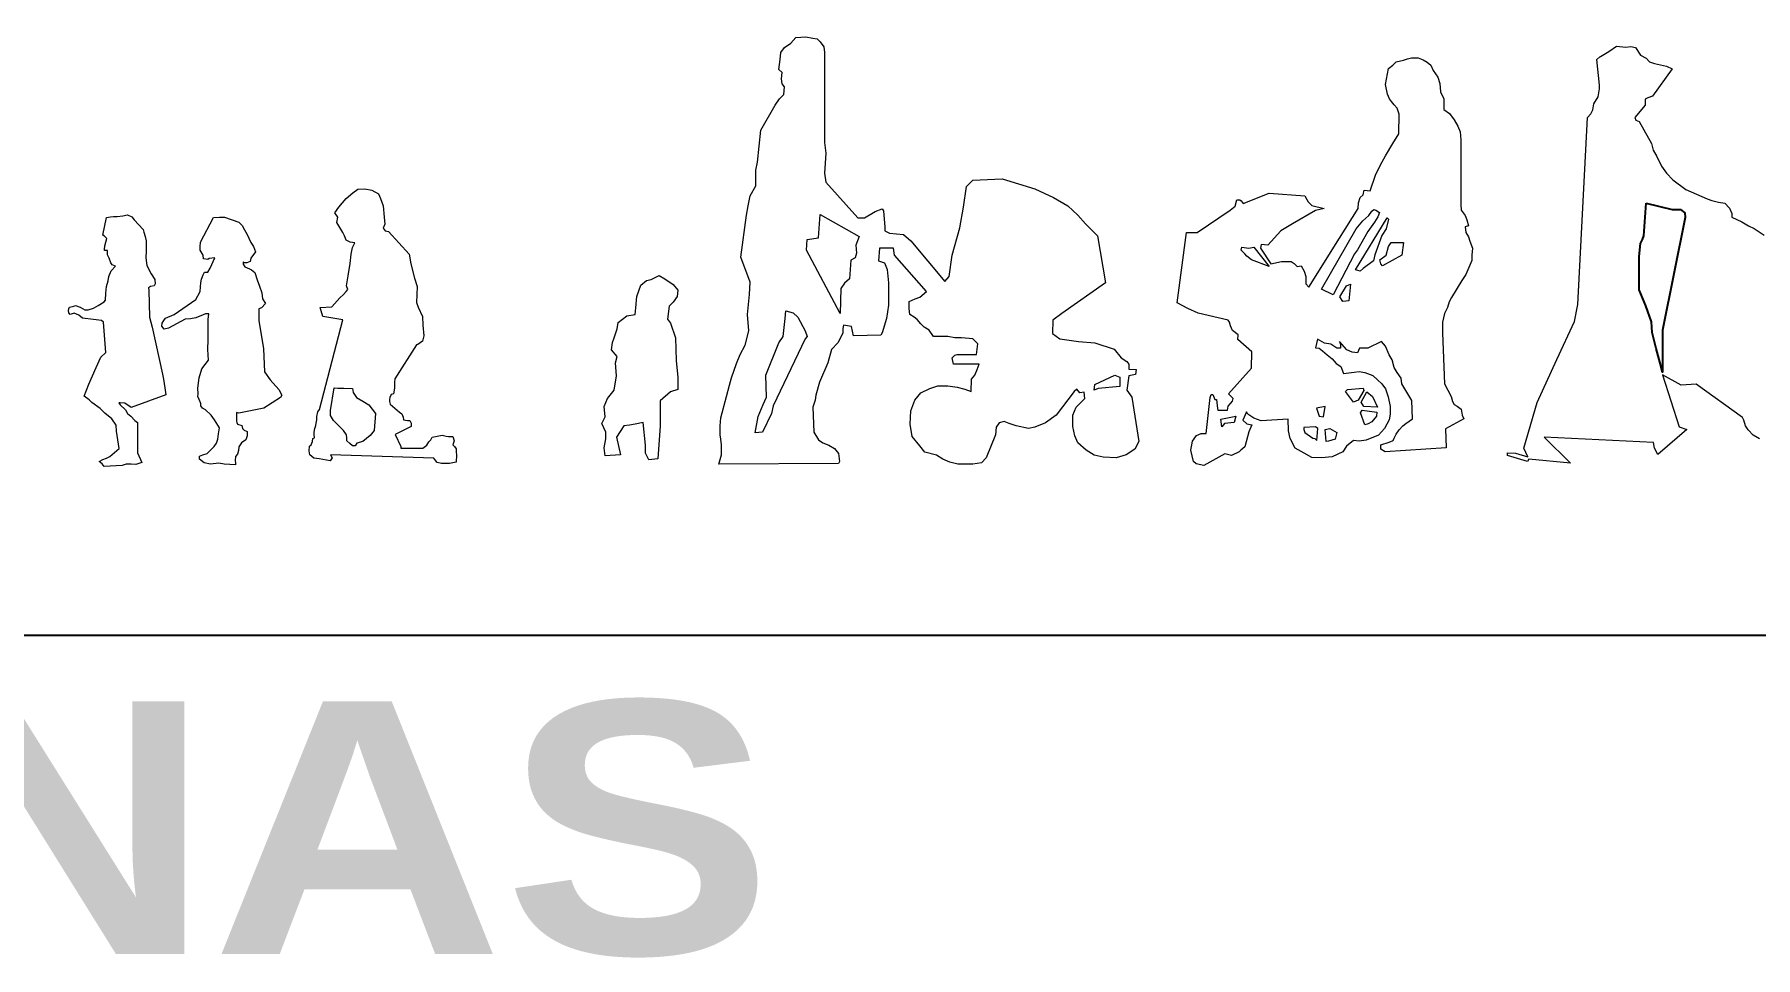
# Model space of a CAD drawing. Header units: centimetres. Extents: x 56177 to 99483, y 493 to 15482.
# Drawn here: x 56838 to 57518, y 3710 to 4076 of the extents above; entities that cross this region are included whole.
import ezdxf

# ---------------------------------------------------------------- set-up
doc = ezdxf.new("R2010")
doc.units = ezdxf.units.CM
doc.header["$MEASUREMENT"] = 0
doc.layers.add('010_BLOQUES', color=250, linetype='Continuous')
doc.styles.get("Standard").update_dxf_attribs({"font": 'txt.shx'})

msp = doc.modelspace()

# ---------------------------------------------------------------- linework, layer by layer
for points in [[(56177.13, 3837.88), (58964.56, 3837.88), (58964.56, 4505.25), (56177.13, 4505.25)], [(57474.95, 4008.78), (57485.21, 4006.31), (57488.5, 4006.31), (57490.14, 4004.88), (57490.35, 4003.03), (57481.31, 3958.47), (57481.31, 3941.84), (57480.49, 3945.53), (57478.85, 3951.28), (57477.21, 3957.65), (57477, 3961.76), (57474.74, 3968.12), (57472.07, 3974.49), (57472.07, 3975.72), (57472.07, 3985.78), (57472.07, 3987.63), (57472.69, 3992.76), (57473.51, 3994.4), (57473.92, 3995.84)]]:
    msp.add_lwpolyline(points, close=True)
at = {"lineweight": 15}
for points in [[(57147.07, 4073.78), (57148.3, 4072.54), (57149.79, 4070.56), (57150.04, 4068.34), (57150.04, 4067.1), (57150.04, 4032.71), (57150.53, 4028.5), (57150.04, 4020.59), (57150.53, 4017.12), (57163.15, 4003.02), (57165.87, 4003.02), (57170.07, 4005.5), (57172.8, 4006.49), (57173.29, 4005.74), (57173.79, 3999.31), (57173.79, 3997.83), (57175.76, 3996.84), (57178.49, 3996.59), (57181.21, 3996.34), (57184.18, 3993.87), (57197.54, 3977.79), (57199.27, 3979.77), (57200.5, 3988.18), (57203.47, 3999.06), (57204.96, 4007.23), (57206.19, 4015.39), (57208.67, 4017.87), (57220.3, 4018.36), (57233.16, 4014.4), (57240.58, 4010.94), (57246.27, 4007.72), (57250.23, 4004.01), (57253.2, 4000.55), (57257.9, 3995.85), (57261.12, 3977.29), (57243.8, 3965.17), (57240.34, 3962.45), (57240.09, 3957.25), (57243.06, 3955.03), (57250.48, 3954.04), (57256.91, 3953.54), (57264.58, 3951.07), (57267.3, 3947.61), (57269.53, 3946.12), (57270.27, 3945.13), (57270.27, 3943.15), (57273.24, 3942.91), (57272.99, 3940.93), (57270.27, 3940.43), (57269.53, 3934.74), (57271.51, 3932.02), (57274.23, 3914.45), (57272.74, 3911.49), (57269.28, 3909.26), (57265.32, 3908.02), (57260.13, 3908.27), (57256.66, 3909.01), (57253.45, 3910.99), (57250.23, 3913.96), (57248.99, 3916.68), (57248.25, 3920.39), (57248.25, 3924.85), (57249.49, 3928.06), (57252.95, 3931.53), (57252.7, 3934), (57250.97, 3933.75), (57249.74, 3935.24), (57248.75, 3934.25), (57241.57, 3924.85), (57237.37, 3921.88), (57233.16, 3920.15), (57230.69, 3919.65), (57225.74, 3920.64), (57223.02, 3921.63), (57221.04, 3922.37), (57219.06, 3921.88), (57217.82, 3920.15), (57217.57, 3917.18), (57213.86, 3908.02), (57212.13, 3906.04), (57208.67, 3905.55), (57202.73, 3905.55), (57199.51, 3906.29), (57196.79, 3907.53), (57194.32, 3909.01), (57189.62, 3910.25), (57187.64, 3912.72), (57184.67, 3916.43), (57183.93, 3921.38), (57184.18, 3926.58), (57185.66, 3930.78), (57188.13, 3933.75), (57191.6, 3935.48), (57194.81, 3936.47), (57198.77, 3936.47), (57202.48, 3935.98), (57205.45, 3935.24), (57207.93, 3934.25), (57208.17, 3939.2), (57209.41, 3940.68), (57210.4, 3942.91), (57211.14, 3945.13), (57203.47, 3945.13), (57201, 3945.13), (57200.5, 3947.61), (57201.49, 3948.6), (57202.48, 3948.84), (57210.15, 3948.84), (57210.65, 3953.05), (57208.67, 3955.03), (57204.21, 3955.52), (57201.49, 3955.52), (57198.77, 3956.02), (57195.06, 3956.02), (57193.08, 3956.02), (57191.35, 3958.49), (57189.37, 3959.73), (57188.13, 3960.97), (57186.65, 3962.7), (57185.41, 3963.69), (57183.68, 3964.68), (57183.43, 3967.15), (57183.43, 3969.87), (57185.91, 3970.86), (57187.64, 3971.6), (57190.36, 3973.83), (57177.74, 3988.18), (57177.25, 3990.9), (57171.81, 3990.9), (57171.31, 3985.95), (57173.78, 3985.21), (57174.77, 3982.49), (57175.27, 3977.29), (57175.27, 3973.09), (57175.27, 3968.39), (57174.53, 3963.19), (57172.8, 3957.5), (57172.3, 3956.51), (57161.41, 3956.27), (57160.67, 3959.98), (57157.46, 3960.47), (57157.21, 3959.24), (57157.21, 3957.5), (57156.71, 3956.27), (57155.23, 3953.54), (57152.76, 3950.82), (57151.27, 3945.63), (57148.06, 3937.96), (57146.57, 3932.76), (57146.32, 3930.78), (57145.33, 3928.06), (57145.83, 3918.17), (57147.56, 3915.2), (57149.29, 3913.96), (57151.77, 3912.97), (57153.99, 3911.73), (57155.48, 3909.76), (57155.97, 3906.54), (57155.48, 3905.8), (57108.22, 3905.55), (57109.21, 3909.26), (57109.21, 3910.99), (57109.21, 3913.22), (57108.97, 3915.45), (57108.72, 3917.18), (57108.72, 3920.64), (57108.97, 3923.86), (57111.19, 3932.27), (57112.43, 3936.72), (57113.17, 3939.69), (57115.15, 3945.38), (57116.64, 3948.84), (57118.62, 3952.56), (57120.1, 3958.25), (57119.6, 3964.68), (57120.35, 3972.6), (57120.59, 3977.54), (57116.88, 3987.44), (57119.11, 4004.01), (57119.85, 4007.73), (57120.59, 4011.68), (57122.82, 4015.64), (57122.82, 4021.83), (57123.56, 4025.04), (57124.8, 4037.66), (57130.49, 4047.56), (57132.22, 4050.03), (57133.95, 4051.76), (57134.2, 4054.73), (57133.21, 4055.97), (57132.96, 4057.95), (57133.21, 4060.42), (57131.97, 4061.66), (57132.47, 4065.62), (57132.72, 4068.34), (57134.2, 4070.32), (57136.68, 4072.05), (57138.65, 4074.28), (57142.61, 4074.52), (57145.33, 4074.03), (57147.07, 4073.78)], [(57456.54, 4066.6), (57456.86, 4066.78), (57460.17, 4068.71), (57463.19, 4070.83), (57466.81, 4070.52), (57468.79, 4070.79), (57470.63, 4070.38), (57472.69, 4067.3), (57474.95, 4066.07), (57476.18, 4064.63), (57478.23, 4064.01), (57482.96, 4062.99), (57485.21, 4061.96), (57477.41, 4051.08), (57475.56, 4050.46), (57474.54, 4049.84), (57474.54, 4047.59), (57470.43, 4042.66), (57470.84, 4041.63), (57472.07, 4041.02), (57473.92, 4037.73), (57477, 4032.39), (57477.62, 4029.72), (57479.05, 4027.26), (57480.9, 4023.36), (57482.96, 4020.69), (57485.42, 4018.02), (57490.55, 4014.12), (57498.97, 4010.42), (57500.82, 4009.8), (57503.49, 4009.19), (57505.95, 4008.78), (57507.8, 4006.72), (57508.83, 4004.67), (57508.83, 4003.23), (57512.73, 4001.39), (57515.4, 3999.74), (57517.66, 3998.72), (57521.56, 3996.05)], [(57378.88, 4065.3), (57380.49, 4065.9), (57382.1, 4066.3), (57384.71, 4066.3), (57386.72, 4065.5), (57388.32, 4064.5), (57389.73, 4063.29), (57390.73, 4061.28), (57392.54, 4058.67), (57393.35, 4056.06), (57393.55, 4052.84), (57394.95, 4050.03), (57394.95, 4047.82), (57394.95, 4045.81), (57397.16, 4044.2), (57398.97, 4041.79), (57400.38, 4039.18), (57401.38, 4036.97), (57401.58, 4033.76), (57401.58, 4028.94), (57401.58, 4008.24), (57401.78, 4006.03), (57403.39, 4003.82), (57403.99, 4002.22), (57404.6, 3999.8), (57403.39, 3999.4), (57403.59, 3997.19), (57404.6, 3995.38), (57405.2, 3993.78), (57406.2, 3990.96), (57406, 3988.15), (57406, 3986.14), (57403.59, 3980.52), (57401.99, 3978.11), (57397.97, 3971.48), (57396.96, 3969.67), (57396.36, 3967.46), (57395.15, 3965.05), (57394.35, 3961.63), (57394.35, 3957.41), (57395.15, 3937.32), (57397.77, 3932.3), (57398.37, 3930.29), (57398.97, 3929.09), (57400.18, 3928.48), (57401.78, 3927.28), (57402.19, 3924.87), (57402.79, 3923.46), (57395.56, 3919.44), (57395.76, 3912.01), (57371.65, 3910.4), (57370.04, 3911.41), (57370.04, 3913.21), (57373.26, 3914.22), (57374.86, 3914.82), (57375.26, 3915.83), (57376.07, 3917.43), (57377.27, 3919.04), (57378.68, 3920.65), (57379.89, 3921.65), (57382.5, 3923.46), (57382.3, 3930.69), (57379.48, 3935.31), (57378.28, 3937.32), (57378.08, 3939.53), (57376.47, 3941.74), (57375.26, 3943.75), (57374.46, 3946.77), (57373.26, 3948.77), (57371.85, 3952.19), (57370.24, 3954), (57364.82, 3951.39), (57361.6, 3951.39), (57360.8, 3949.58), (57358.59, 3949.78), (57356.58, 3950.78), (57353.57, 3954), (57353.97, 3952.79), (57353.97, 3951.39), (57352.56, 3951.39), (57350.15, 3952.99), (57347.74, 3953.4), (57344.93, 3955), (57344.12, 3951.59), (57345.53, 3951.39), (57346.94, 3950.38), (57348.75, 3948.77), (57350.75, 3947.17), (57352.36, 3945.36), (57354.17, 3944.15), (57355.17, 3941.34), (57359.39, 3941.94), (57361.4, 3942.15), (57363.61, 3941.74), (57366.83, 3940.54), (57368.64, 3938.93), (57370.44, 3937.32), (57371.85, 3935.31), (57372.85, 3932.1), (57373.66, 3928.28), (57373.66, 3925.27), (57373.26, 3923.06), (57371.45, 3919.64), (57369.04, 3917.03), (57364.21, 3915.02), (57361.4, 3914.62), (57359.19, 3914.82), (57356.38, 3912.61), (57354.97, 3910.4), (57350.75, 3908.39), (57346.53, 3907.99), (57342.72, 3908.19), (57339.7, 3909.8), (57336.09, 3911.81), (57334.08, 3915.63), (57333.48, 3918.64), (57333.28, 3923.26), (57322.63, 3922.66), (57319.81, 3923.66), (57317.4, 3925.27), (57316.8, 3926.27), (57315.39, 3922.86), (57317, 3921.45), (57319.01, 3921.05), (57317.81, 3918.24), (57316.2, 3912.41), (57314.59, 3911), (57313.99, 3910.4), (57310.98, 3909), (57308.36, 3909.6), (57299.93, 3904.98), (57296.91, 3905.58), (57295.91, 3906.58), (57294.9, 3911), (57295.5, 3914.62), (57297.11, 3916.83), (57298.92, 3917.63), (57300.93, 3917.63), (57302.34, 3930.69), (57302.54, 3931.9), (57302.94, 3933.1), (57303.54, 3933.1), (57304.34, 3931.1), (57304.95, 3931.1), (57305.35, 3927.48), (57305.55, 3926.88), (57309.37, 3926.88), (57309.57, 3928.48), (57310.57, 3929.49), (57311.38, 3930.49), (57311.58, 3931.5), (57309.77, 3933.3), (57318.81, 3943.55), (57319.01, 3949.98), (57313.39, 3954.8), (57313.59, 3956.61), (57311.38, 3958.42), (57310.57, 3960.23), (57310.17, 3961.63), (57309.57, 3962.44), (57297.71, 3965.25), (57293.7, 3967.06), (57289.48, 3969.27), (57293.09, 3997.19), (57297.31, 3997.19), (57310.37, 4006.03), (57312.38, 4007.64), (57312.98, 4010.05), (57314.19, 4010.05), (57314.79, 4009.65), (57315.6, 4008.65), (57325.84, 4012.66), (57339.9, 4011.66), (57340.71, 4010.25), (57341.31, 4009.25), (57342.72, 4007.84), (57347.54, 4006.64), (57344.12, 4005.83), (57335.08, 4000.61), (57330.46, 3997.8), (57325.24, 3992.17), (57322.63, 3992.37), (57322.43, 3990.96), (57326.44, 3984.74), (57330.66, 3985.74), (57334.48, 3985.74), (57335.69, 3984.94), (57336.89, 3983.73), (57338.5, 3983.93), (57339.7, 3981.92), (57340.31, 3979.71), (57340.31, 3976.9), (57341.51, 3975.49), (57353.57, 3994.98), (57361, 4006.64), (57361.2, 4008.84), (57361.8, 4011.06), (57363.01, 4012.06), (57363.41, 4013.87), (57365.82, 4013.67), (57367.83, 4019.89), (57369.84, 4023.91), (57371.85, 4027.53), (57374.66, 4032.35), (57377.07, 4036.17), (57377.27, 4044), (57376.47, 4046.41), (57375.26, 4047.62), (57374.26, 4049.03), (57373.46, 4050.03), (57372.65, 4051.84), (57371.85, 4055.66), (57373.05, 4062.09), (57374.66, 4063.29), (57376.07, 4064.7), (57378.88, 4065.3)], [(57519.71, 3915.55), (57517.25, 3916.99), (57515.19, 3919.05), (57514.17, 3920.69), (57513.55, 3922.95), (57512.93, 3923.97), (57494.66, 3937.12), (57488.71, 3936.7), (57481.31, 3940.81), (57487.88, 3920.28), (57490.96, 3919.25), (57479.46, 3909.39), (57478.23, 3911.86), (57477.82, 3914.12), (57434.5, 3916.17), (57444.97, 3905.9), (57428.54, 3907.48), (57427.93, 3906.52), (57420.12, 3908.98), (57420.12, 3910.01), (57423.2, 3909.81), (57428.13, 3908.37), (57426.49, 3911.86), (57431.83, 3929.93), (57439.63, 3946.97), (57446.61, 3961.96), (57447.84, 3968.74), (57451.74, 4042.66), (57452.98, 4044.1), (57453.8, 4045.74), (57454.21, 4048), (57455.85, 4050.87), (57456.47, 4053.95), (57456.47, 4055.39), (57455.44, 4065.66), (57456.54, 4066.6)], [(56954.68, 3909.15), (56955.34, 3907.99), (56954.51, 3906.83), (56950.19, 3907.66), (56948.03, 3907.82), (56946.54, 3909.15), (56946.21, 3910.81), (56946.37, 3912.64), (56947.04, 3913.14), (56947.53, 3914.47), (56947.7, 3915.63), (56948.36, 3915.96), (56948.2, 3917.13), (56948.2, 3918.12), (56948.53, 3919.62), (56948.86, 3920.78), (56949.03, 3921.78), (56949.2, 3923.11), (56949.2, 3924.43), (56949.69, 3926.26), (56950.36, 3927.09), (56959.49, 3962.64), (56951.69, 3963.96), (56950.52, 3967.45), (56955.17, 3967.78), (56958.33, 3971.27), (56959.83, 3972.6), (56960.82, 3973.76), (56961.49, 3974.59), (56960.99, 3976.09), (56961.65, 3980.08), (56962.48, 3984.89), (56962.82, 3988.55), (56963.31, 3991.2), (56964.31, 3993.03), (56962.48, 3993.36), (56960.82, 3994.19), (56960.16, 3995.85), (56959.49, 3997.18), (56957.17, 4001.17), (56957.5, 4003.16), (56956.34, 4004.99), (56958, 4007.15), (56960.82, 4010.64), (56963.48, 4012.8), (56965.47, 4014.29), (56968.3, 4014.46), (56970.95, 4013.96), (56973.61, 4012.46), (56974.44, 4010.64), (56975.44, 4007.65), (56975.94, 4003.16), (56976.1, 4000.5), (56975.44, 3998.84), (56976.27, 3997.85), (56977.6, 3997.52), (56985.74, 3988.55), (56986.4, 3984.73), (56987.9, 3979.08), (56988.89, 3975.76), (56988.73, 3969.45), (56989.39, 3967.62), (56991.05, 3963.96), (56991.22, 3960.48), (56991.55, 3956.32), (56991.05, 3954.16), (56989.22, 3952.84), (56988.73, 3952.67), (56980.09, 3939.22), (56979.92, 3937.89), (56979.92, 3935.56), (56979.59, 3933.4), (56978.59, 3933.07), (56978.1, 3931.91), (56977.93, 3931.08), (56977.93, 3930.25), (56978.26, 3929.25), (56981.92, 3926.1), (56982.91, 3925.43), (56983.41, 3924.1), (56983.58, 3923.11), (56985.07, 3922.77), (56986.07, 3922.77), (56986.57, 3921.78), (56986.57, 3921.11), (56986.57, 3920.45), (56980.26, 3917.29), (56982.41, 3912.48), (56982.41, 3911.81), (56991.22, 3911.81), (56992.71, 3912.97), (56993.54, 3914.3), (56994.37, 3915.13), (56994.87, 3916.13), (56998.86, 3916.96), (57000.35, 3916.63), (57001.35, 3916.46), (57003.01, 3916.46), (57003.51, 3914.8), (57003.01, 3913.14), (57003.67, 3912.48), (57004.34, 3911.64), (57004.34, 3910.32), (57004.5, 3909.15), (57004.34, 3906.33), (57001.68, 3905.83), (56998.53, 3905.83), (56996.86, 3906.16), (56995.87, 3907.33), (56995.54, 3907.82), (56954.68, 3909.15)], [(56868.92, 4003.48), (56870.36, 4003.48), (56872.53, 4003.77), (56874.41, 4004.2), (56876.14, 4003.34), (56877.01, 4002.18), (56880.62, 3998.28), (56880.91, 3997.27), (56881.35, 3995.53), (56881.78, 3993.8), (56881.78, 3991.2), (56881.78, 3989.9), (56881.63, 3987.15), (56882.07, 3984.12), (56883.8, 3980.8), (56885.25, 3978.63), (56885.39, 3976.89), (56884.96, 3976.03), (56883.51, 3975.74), (56882.65, 3975.3), (56882.79, 3974.29), (56883.08, 3963.6), (56884.09, 3959.7), (56888.28, 3941.06), (56888.57, 3939.18), (56889.15, 3935.71), (56889.58, 3932.97), (56875.85, 3927.91), (56873.4, 3929.64), (56871.52, 3929.79), (56870.94, 3929.79), (56871.52, 3928.92), (56873.54, 3927.04), (56874.41, 3925.6), (56875.71, 3924.44), (56877.3, 3922.85), (56878.31, 3921.98), (56878.31, 3909.99), (56880.04, 3906.23), (56877.73, 3905.37), (56875.85, 3905.51), (56873.83, 3905.51), (56872.24, 3904.93), (56865.16, 3904.65), (56864.44, 3905.66), (56863.14, 3906.52), (56864.58, 3907.39), (56866.03, 3907.82), (56867.47, 3908.55), (56871.09, 3911.73), (56870.07, 3918.52), (56869.93, 3920.97), (56868.2, 3923.43), (56865.45, 3925.74), (56863.57, 3927.48), (56860.25, 3929.93), (56859.24, 3930.94), (56857.21, 3932.39), (56859.09, 3937.16), (56861.98, 3943.8), (56863.86, 3947.85), (56865.88, 3949.73), (56864.87, 3961.72), (56864.15, 3962.3), (56860.97, 3962.73), (56856.64, 3963.31), (56855.19, 3964.47), (56853.31, 3965.19), (56851.72, 3964.76), (56851.15, 3965.33), (56851, 3966.34), (56851.15, 3966.92), (56851.43, 3967.65), (56853.17, 3968.08), (56853.89, 3968.22), (56855.62, 3967.65), (56857.5, 3966.63), (56858.8, 3966.63), (56860.97, 3967.21), (56862.85, 3968.22), (56865.16, 3969.67), (56865.74, 3970.39), (56865.88, 3973.14), (56866.03, 3975.74), (56866.75, 3978.05), (56867.04, 3979.78), (56867.91, 3981.95), (56869.64, 3983.83), (56868.34, 3984.41), (56867.76, 3985.13), (56867.18, 3987.01), (56866.46, 3988.31), (56866.46, 3990.04), (56865.31, 3990.04), (56865.31, 3990.48), (56865.45, 3991.92), (56865.88, 3993.37), (56866.17, 3994.81), (56865.31, 3995.68), (56864.58, 3996.11), (56866.03, 4003.05), (56867.62, 4003.34), (56868.92, 4003.48)], [(56906.53, 3964.98), (56905.26, 3964.98), (56904.27, 3964.56), (56901.45, 3963.43), (56899.34, 3963.01), (56897.22, 3962.87), (56890.59, 3959.34), (56888.9, 3958.92), (56887.91, 3960.05), (56888.06, 3961.32), (56888.76, 3962.31), (56889.47, 3963.29), (56892.85, 3964.7), (56901.45, 3970.63), (56903.14, 3973.87), (56903.29, 3975.7), (56903.43, 3977.25), (56903.71, 3978.66), (56904.27, 3980.36), (56904.84, 3981.48), (56906.11, 3981.48), (56907.09, 3983.04), (56908.93, 3987.13), (56906.67, 3986.84), (56906.11, 3986.42), (56904.41, 3986.7), (56904.27, 3988.25), (56903.14, 3990.23), (56903.14, 3991.5), (56903.29, 3993.33), (56908.36, 4003.06), (56910.76, 4003.2), (56912.73, 4003.2), (56918.38, 4001.23), (56919.79, 3999.96), (56920.63, 3998.27), (56921.76, 3996.43), (56922.32, 3994.88), (56923.17, 3993.19), (56924.16, 3991.64), (56925, 3989.52), (56923.17, 3986.98), (56922.89, 3985.72), (56921.62, 3985.15), (56920.49, 3985.15), (56920.07, 3985.57), (56920.07, 3984.59), (56920.77, 3983.6), (56922.61, 3982.75), (56923.45, 3982.33), (56924.72, 3981.34), (56925.71, 3978.38), (56926.56, 3975.98), (56927.54, 3973.31), (56927.82, 3970.91), (56928.95, 3969.07), (56927.4, 3967.38), (56926.27, 3966.96), (56926.27, 3962.31), (56928.11, 3951.16), (56928.53, 3942), (56930.79, 3938.9), (56934.17, 3935.09), (56935.44, 3932.83), (56934.88, 3931.84), (56928.25, 3927.61), (56918.38, 3925.64), (56917.53, 3925.92), (56917.53, 3922.54), (56917.67, 3921.97), (56917.95, 3921.27), (56919.65, 3920.84), (56919.93, 3919.58), (56920.49, 3919.01), (56921.76, 3918.45), (56921.76, 3916.75), (56921.2, 3915.2), (56919.5, 3913.93), (56918.38, 3912.38), (56918.24, 3910.97), (56917.95, 3909.42), (56917.11, 3908.58), (56916.97, 3907.02), (56917.11, 3905.9), (56917.11, 3905.19), (56912.59, 3905.47), (56910.48, 3905.9), (56907.24, 3905.47), (56904.7, 3906.04), (56902.86, 3907.45), (56902.86, 3908.72), (56904.13, 3909.14), (56905.83, 3909.7), (56907.09, 3910.97), (56908.65, 3912.52), (56909.63, 3913.79), (56910.06, 3915.34), (56910.34, 3917.46), (56910.76, 3919.86), (56908.79, 3923.1), (56907.52, 3924.93), (56905.26, 3927.05), (56903.99, 3927.61), (56903.43, 3928.6), (56903.43, 3929.45), (56902.72, 3931.14), (56902.16, 3932.27), (56902.3, 3933.4), (56902.16, 3935.51), (56902.72, 3939.6), (56903.85, 3943.27), (56906.39, 3946.65), (56906.11, 3950.88), (56906.25, 3954.69), (56906.25, 3957.51), (56906.25, 3959.91), (56906.25, 3962.73), (56906.53, 3964.98)], [(57346.53, 3974.69), (57360.2, 3998.6), (57362.81, 4001.81), (57365.22, 4003.82), (57366.42, 4005.63), (57367.23, 4006.23), (57368.03, 4006.03), (57369.44, 4005.03), (57368.84, 4003.42), (57367.43, 4001.21), (57364.82, 3997.59), (57360.8, 3990.36), (57359.59, 3988.75), (57351.16, 3972.48), (57346.53, 3974.69)], [(57316.2, 3988.75), (57314.79, 3990.16), (57314.99, 3991.37), (57317.8, 3990.96), (57319.81, 3991.37), (57325.84, 3983.73), (57318.81, 3986.34), (57317, 3987.75), (57316.2, 3988.75)], [(57079.57, 3978.21), (57081.49, 3978.53), (57084.68, 3980.12), (57086.92, 3978.85), (57090.12, 3976.61), (57092.04, 3974.37), (57091.72, 3971.81), (57090.12, 3969.58), (57088.52, 3967.98), (57087.88, 3962.86), (57089.16, 3961.26), (57091.08, 3955.51), (57091.4, 3946.56), (57092.04, 3939.84), (57092.04, 3935.05), (57089.16, 3934.09), (57085, 3930.57), (57085, 3920.66), (57084.04, 3907.56), (57080.53, 3907.24), (57079.25, 3909.8), (57079.25, 3912.99), (57078.29, 3921.94), (57075.09, 3921.3), (57072.86, 3920.98), (57070.62, 3920.66), (57067.74, 3916.19), (57069.34, 3909.16), (57063.26, 3908.84), (57062.94, 3912.03), (57063.58, 3915.55), (57063.58, 3918.11), (57061.99, 3921.62), (57063.26, 3924.18), (57062.94, 3928.34), (57064.22, 3931.53), (57066.78, 3934.73), (57067.74, 3940.49), (57067.42, 3945.6), (57068.06, 3948.16), (57065.82, 3950.71), (57066.14, 3953.59), (57066.78, 3955.51), (57068.06, 3959.03), (57068.38, 3961.58), (57071.9, 3964.14), (57075.09, 3964.78), (57075.41, 3967.34), (57075.73, 3971.81), (57077.33, 3976.29), (57079.57, 3978.21)], [(57134.7, 3966.16), (57137.66, 3965.42), (57139.4, 3963.69), (57142.37, 3958.25), (57143.11, 3956.02), (57142.37, 3955.03), (57129.75, 3928.56), (57129.01, 3925.59), (57125.54, 3918.17), (57122.57, 3917.92), (57123.81, 3924.35), (57125.79, 3929.05), (57127.03, 3932.02), (57126.78, 3940.68), (57131.97, 3953.55), (57133.71, 3956.02), (57134.45, 3963.19), (57134.7, 3966.16)], [(56956.17, 3935.73), (56957.5, 3935.56), (56959.99, 3935.56), (56963.31, 3935.4), (56963.65, 3933.9), (56964.97, 3931.91), (56967.47, 3930.41), (56969.79, 3928.92), (56972.45, 3925.6), (56971.95, 3918.79), (56970.29, 3916.79), (56967.47, 3914.47), (56965.14, 3913.8), (56964.48, 3912.81), (56963.31, 3912.81), (56962.32, 3913.64), (56961.15, 3914.8), (56961.15, 3915.96), (56960.99, 3917.13), (56959.83, 3918.79), (56957.33, 3921.28), (56955.84, 3922.77), (56954.68, 3924.77), (56954.68, 3926.76), (56956.17, 3935.73)], [(57344.73, 3914.82), (57345.13, 3919.64), (57344.12, 3920.25), (57339.5, 3920.04), (57339.5, 3919.24), (57339.9, 3918.03), (57343.12, 3915.83), (57343.92, 3915.62), (57344.73, 3914.82)]]:
    msp.add_lwpolyline(points, dxfattribs=at)
at = {"lineweight": 15, "flags": 128}
for points in [[(57148.3, 4004.26), (57163.64, 3995.6), (57162.4, 3992.14), (57162.65, 3988.92), (57162.16, 3987.19), (57160.43, 3986.2), (57159.93, 3978.78), (57157.95, 3977.05), (57156.47, 3975.07), (57156.22, 3965.17), (57142.86, 3990.16), (57143.11, 3994.37), (57147.56, 3995.11)], [(57360, 3982.33), (57372.45, 4003.02), (57373.05, 4002.42), (57372.05, 3998.6), (57370.44, 3995.99), (57367.63, 3988.35), (57367.03, 3985.94), (57363.01, 3982.93), (57361.8, 3981.92)], [(57370.64, 3983.93), (57370.04, 3984.74), (57369.64, 3986.34), (57372.05, 3988.15), (57373.05, 3991.57), (57374.06, 3993.17), (57378.88, 3993.17), (57378.28, 3988.15)], [(57357.38, 3970.07), (57354.97, 3969.87), (57353.77, 3971.68), (57356.38, 3976.1), (57357.99, 3976.7)], [(57256.91, 3936.97), (57264.83, 3940.68), (57266.81, 3939.94), (57266.81, 3936.23), (57258.15, 3935.49), (57256.66, 3934.74)], [(57356.78, 3935.11), (57363.01, 3935.51), (57363.21, 3934.71), (57361, 3930.89), (57359.19, 3930.09), (57355.98, 3934.31)], [(57362.21, 3930.09), (57364.42, 3934.11), (57366.63, 3932.3), (57368.63, 3928.08), (57363.21, 3928.28)], [(57347.34, 3924.26), (57347.94, 3928.28), (57344.53, 3927.68), (57345.53, 3924.46)], [(57362, 3925.87), (57362.61, 3926.88), (57368.43, 3926.07), (57368.23, 3924.46), (57366.42, 3922.25), (57365.02, 3921.45), (57363.61, 3921.05)], [(57306.76, 3923.26), (57312.58, 3924.46), (57311.98, 3922.05), (57308.16, 3921.65), (57307.16, 3920.25)], [(57347.94, 3919.24), (57349.75, 3919.64), (57352.56, 3918.03), (57351.96, 3915.42), (57349.35, 3914.62), (57348.34, 3914.42)]]:
    msp.add_lwpolyline(points, close=True, dxfattribs=at)

# ---------------------------------------------------------------- texts
at = {"layer": '010_BLOQUES', "insert": (56232.36, 3811.73), "char_height": 100, "width": 1216.764, "attachment_point": 1}
msp.add_mtext('{\\fArial Black|b0|i0|c0|p34;PERSONAS}', dxfattribs=at)

doc.saveas('drawing.dxf')
